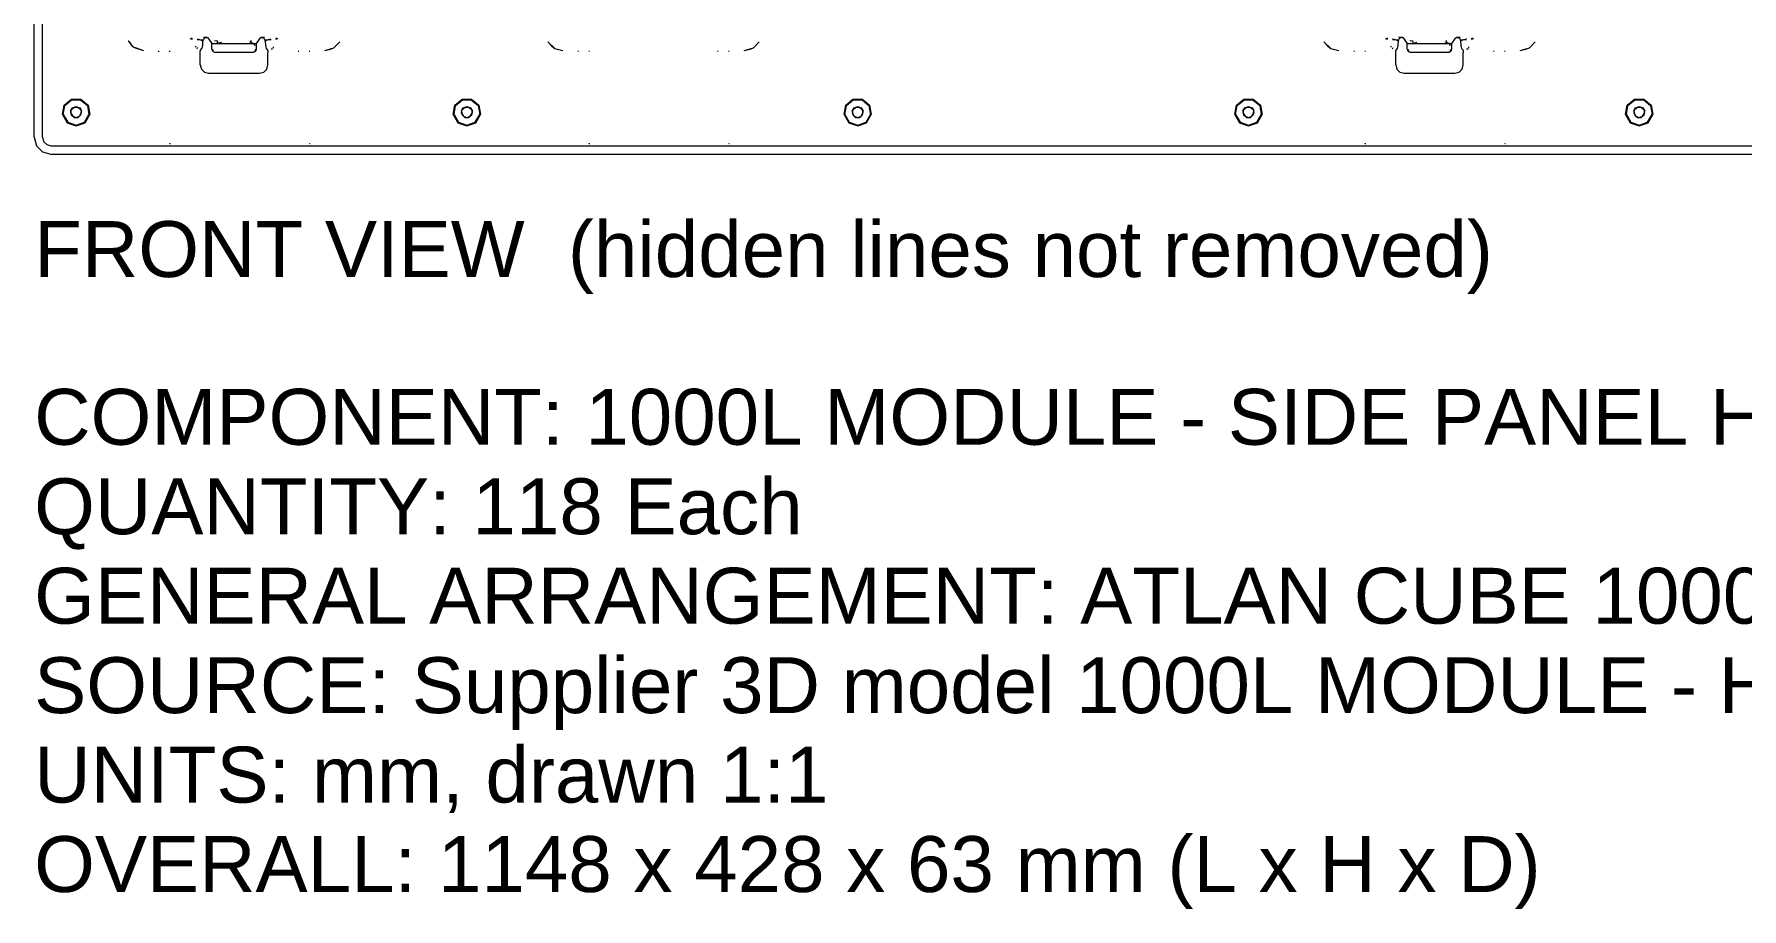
# Model space of a CAD drawing. Header units: millimetres. Extents: x 0 to 1729, y -270 to 583.
# Drawn here: x 0 to 611, y -270 to 43 of the extents above; entities that cross this region are included whole.
import ezdxf

# ---------------------------------------------------------------- set-up
doc = ezdxf.new("R2010")
doc.units = ezdxf.units.MM
doc.layers.add('OUTLINE', color=7, linetype='Continuous')
doc.layers.add('TITLE', color=7, linetype='Continuous')
doc.styles.add('ARIAL', font='arial.ttf')

msp = doc.modelspace()

# ---------------------------------------------------------------- linework, layer by layer
at = {"layer": 'OUTLINE', "lineweight": 13}
for p, q in [((0, 6), (0, 422)), ((3, 6), (3, 422)), ((33.61, 40.53), (33.95, 40.12)), ((33.61, 40.53), (35.2, 38.44)), ((33.95, 40.12), (35.2, 38.44)), ((35.2, 38.44), (36.12, 37.95)), ((35.2, 38.44), (39.1, 36.99)), ((36.12, 37.95), (39.1, 36.99)), ((44.4, 36.83), (44.67, 36.83)), ((48.33, 36.83), (48.6, 36.83)), ((55.69, 41.39), (56.5, 41.15)), ((56.17, 41.62), (56.5, 41.15)), ((57.56, 38.39), (57.94, 38.6)), ((58.24, 40.95), (58.86, 41.02)), ((58.24, 40.95), (59.13, 40.94)), ((58.25, 37.7), (58.46, 38.09)), ((58.27, 41.18), (58.86, 41.02)), ((58.27, 41.18), (59.17, 41.04)), ((58.86, 41.02), (59.17, 41.04)), ((58.86, 41.02), (59.13, 40.94)), ((58.86, 41.02), (59.55, 40.9)), ((59.13, 40.94), (59.55, 40.9)), ((59.13, 40.94), (59.9, 40.76)), ((59.17, 41.04), (59.55, 40.9)), ((59.17, 41.04), (59.92, 40.9)), ((59.42, 36.63), (59.46, 36.99)), ((59.46, 36.99), (59.52, 37.16)), ((59.52, 37.16), (60.02, 37.74)), ((59.55, 40.9), (59.9, 40.76)), ((59.55, 40.9), (59.92, 40.9)), ((59.55, 40.9), (60.06, 40.76)), ((59.9, 40.76), (60.06, 40.76)), ((59.9, 40.76), (60.26, 40.52)), ((59.92, 40.9), (60.06, 40.76)), ((59.92, 40.9), (60.31, 40.88)), ((60.02, 37.74), (60.18, 38.19)), ((60.18, 38.19), (60.31, 39.1)), ((60.31, 39.1), (60.38, 40.32)), ((60.38, 40.32), (60.69, 41.21)), ((60.58, 41.79), (61.1, 41.78)), ((60.58, 41.79), (61.87, 41.79)), ((60.69, 41.21), (61.02, 41.52)), ((61.02, 41.52), (61.42, 41.72)), ((61.1, 41.78), (61.55, 41.73)), ((61.42, 41.72), (61.87, 41.79)), ((61.55, 41.73), (61.9, 41.65)), ((61.9, 41.65), (62.07, 41.56)), ((62.07, 41.56), (63.5, 39.5)), ((63.5, 37.5), (63.5, 39.5)), ((63.5, 39.5), (79.5, 39.5)), ((63.5, 37.5), (63.63, 37)), ((63.63, 37), (64, 36.63)), ((63.72, 37.53), (63.84, 37.02)), ((63.72, 37.53), (63.94, 36.81)), ((63.84, 37.02), (63.94, 36.81)), ((64.56, 40.56), (64.92, 40.68)), ((64.92, 40.68), (65.63, 40.42)), ((65.37, 39.92), (65.63, 40.15)), ((65.52, 39.69), (67.02, 39.99)), ((65.52, 39.69), (66.14, 39.79)), ((66.14, 39.79), (67.02, 39.99)), ((77.09, 40.07), (77.37, 40.15)), ((77.37, 40.42), (77.73, 40.63)), ((77.37, 40.15), (78.02, 39.75)), ((78.02, 39.75), (78.44, 39.69)), ((78.44, 39.69), (78.88, 38.84)), ((79, 36.63), (79.37, 37)), ((79.06, 36.81), (79.28, 37.53)), ((79.06, 36.81), (79.14, 36.99)), ((79.14, 36.99), (79.28, 37.53)), ((79.37, 37), (79.5, 37.5)), ((79.5, 39.5), (80.93, 41.56)), ((79.5, 37.5), (79.5, 39.5)), ((80.93, 41.56), (81.1, 41.65)), ((81.1, 41.65), (81.45, 41.73)), ((81.13, 41.79), (81.58, 41.72)), ((81.13, 41.79), (82.42, 41.79)), ((81.45, 41.73), (81.9, 41.78)), ((81.58, 41.72), (81.98, 41.52)), ((81.9, 41.78), (82.42, 41.79)), ((81.98, 41.52), (82.31, 41.21)), ((82.31, 41.21), (82.62, 40.32)), ((82.62, 40.32), (82.69, 39.1)), ((82.69, 40.85), (83.08, 40.9)), ((82.69, 39.1), (82.82, 38.19)), ((82.74, 40.49), (82.94, 40.78)), ((82.74, 40.49), (83.1, 40.76)), ((82.82, 38.19), (82.98, 37.74)), ((82.94, 40.78), (83.45, 40.91)), ((82.94, 40.78), (83.08, 40.9)), ((82.94, 40.78), (83.1, 40.76)), ((82.98, 37.74), (83.48, 37.16)), ((83.08, 40.9), (83.83, 41.04)), ((83.08, 40.9), (83.45, 40.91)), ((83.1, 40.76), (83.87, 40.94)), ((83.1, 40.76), (83.45, 40.91)), ((83.45, 40.91), (83.83, 41.04)), ((83.45, 40.91), (84.14, 41.03)), ((83.45, 40.91), (83.87, 40.94)), ((83.48, 37.16), (83.54, 36.99)), ((83.54, 36.99), (83.58, 36.63)), ((83.83, 41.04), (84.68, 41.26)), ((83.83, 41.04), (84.14, 41.03)), ((83.87, 40.94), (84.14, 41.03)), ((83.87, 40.94), (84.76, 40.95)), ((84.14, 41.03), (84.68, 41.26)), ((84.14, 41.03), (84.76, 40.95)), ((84.75, 37.7), (85.28, 37.68)), ((85.44, 38.39), (85.46, 37.86)), ((86.38, 41.12), (86.83, 41.62)), ((86.38, 41.12), (87.31, 41.39)), ((94.4, 36.83), (94.67, 36.83)), ((98.33, 36.83), (98.6, 36.83)), ((103.9, 36.99), (107.22, 38.03)), ((103.9, 36.99), (106, 37.53)), ((106, 37.53), (107.22, 38.03)), ((107.22, 38.03), (109.3, 40.18)), ((107.22, 38.03), (107.82, 38.61)), ((107.82, 38.61), (109.3, 40.18)), ((183.7, 40.18), (185.18, 38.61)), ((183.7, 40.18), (186.17, 37.8)), ((185.18, 38.61), (186.17, 37.8)), ((186.17, 37.8), (187, 37.53)), ((186.17, 37.8), (189.1, 36.99)), ((187, 37.53), (189.1, 36.99)), ((194.4, 36.83), (194.67, 36.83)), ((198.33, 36.83), (198.6, 36.83)), ((244.4, 36.83), (244.67, 36.83)), ((248.33, 36.83), (248.6, 36.83)), ((253.9, 36.99), (257.22, 38.03)), ((253.9, 36.99), (256, 37.53)), ((256, 37.53), (257.22, 38.03)), ((257.22, 38.03), (259.3, 40.18)), ((257.22, 38.03), (257.82, 38.61)), ((257.82, 38.61), (259.3, 40.18)), ((461.2, 40.18), (462.68, 38.61)), ((461.2, 40.18), (463.67, 37.8)), ((462.68, 38.61), (463.67, 37.8)), ((463.67, 37.8), (464.5, 37.53)), ((463.67, 37.8), (466.6, 36.99)), ((464.5, 37.53), (466.6, 36.99)), ((471.9, 36.83), (472.17, 36.83)), ((475.83, 36.83), (476.1, 36.83)), ((483.19, 41.39), (484, 41.15)), ((483.67, 41.62), (484, 41.15)), ((485.06, 38.39), (485.44, 38.6)), ((485.74, 40.95), (486.36, 41.02)), ((485.74, 40.95), (486.63, 40.94)), ((485.75, 37.7), (485.96, 38.09)), ((485.77, 41.18), (486.36, 41.02)), ((485.77, 41.18), (486.67, 41.04)), ((486.36, 41.02), (486.67, 41.04)), ((486.36, 41.02), (486.63, 40.94)), ((486.36, 41.02), (487.05, 40.9)), ((486.63, 40.94), (487.05, 40.9)), ((486.63, 40.94), (487.4, 40.76)), ((486.67, 41.04), (487.05, 40.9)), ((486.67, 41.04), (487.42, 40.9)), ((486.92, 36.63), (486.96, 36.99)), ((486.96, 36.99), (487.02, 37.16)), ((487.02, 37.16), (487.52, 37.74)), ((487.05, 40.9), (487.4, 40.76)), ((487.05, 40.9), (487.42, 40.9)), ((487.05, 40.9), (487.56, 40.76)), ((487.4, 40.76), (487.56, 40.76)), ((487.4, 40.76), (487.76, 40.52)), ((487.42, 40.9), (487.56, 40.76)), ((487.42, 40.9), (487.81, 40.88)), ((487.52, 37.74), (487.68, 38.19)), ((487.68, 38.19), (487.81, 39.1)), ((487.81, 39.1), (487.88, 40.32)), ((487.88, 40.32), (488.19, 41.21)), ((488.08, 41.79), (488.6, 41.78)), ((488.08, 41.79), (489.37, 41.79)), ((488.19, 41.21), (488.52, 41.52)), ((488.52, 41.52), (488.92, 41.72)), ((488.6, 41.78), (489.05, 41.73)), ((488.92, 41.72), (489.37, 41.79)), ((489.05, 41.73), (489.4, 41.65)), ((489.4, 41.65), (489.57, 41.56)), ((489.57, 41.56), (491, 39.5)), ((491, 37.5), (491, 39.5)), ((491, 39.5), (507, 39.5)), ((491, 37.5), (491.13, 37)), ((491.13, 37), (491.5, 36.63)), ((491.22, 37.53), (491.34, 37.02)), ((491.22, 37.53), (491.44, 36.81)), ((491.34, 37.02), (491.44, 36.81)), ((492.06, 40.56), (492.42, 40.68)), ((492.42, 40.68), (493.13, 40.42)), ((492.87, 39.92), (493.13, 40.15)), ((493.02, 39.69), (494.52, 39.99)), ((493.02, 39.69), (493.64, 39.79)), ((493.64, 39.79), (494.52, 39.99)), ((504.59, 40.07), (504.87, 40.15)), ((504.87, 40.42), (505.23, 40.63)), ((504.87, 40.15), (505.52, 39.75)), ((505.52, 39.75), (505.94, 39.69)), ((505.94, 39.69), (506.38, 38.84)), ((506.5, 36.63), (506.87, 37)), ((506.56, 36.81), (506.78, 37.53)), ((506.56, 36.81), (506.64, 36.99)), ((506.64, 36.99), (506.78, 37.53)), ((506.87, 37), (507, 37.5)), ((507, 39.5), (508.43, 41.56)), ((507, 37.5), (507, 39.5)), ((508.43, 41.56), (508.6, 41.65)), ((508.6, 41.65), (508.95, 41.73)), ((508.63, 41.79), (509.08, 41.72)), ((508.63, 41.79), (509.92, 41.79)), ((508.95, 41.73), (509.4, 41.78)), ((509.08, 41.72), (509.48, 41.52)), ((509.4, 41.78), (509.92, 41.79)), ((509.48, 41.52), (509.81, 41.21)), ((509.81, 41.21), (510.12, 40.32)), ((510.12, 40.32), (510.19, 39.1)), ((510.19, 40.85), (510.58, 40.9)), ((510.19, 39.1), (510.32, 38.19)), ((510.24, 40.49), (510.44, 40.78)), ((510.24, 40.49), (510.6, 40.76)), ((510.32, 38.19), (510.48, 37.74)), ((510.44, 40.78), (510.95, 40.91)), ((510.44, 40.78), (510.58, 40.9)), ((510.44, 40.78), (510.6, 40.76)), ((510.48, 37.74), (510.98, 37.16)), ((510.58, 40.9), (511.33, 41.04)), ((510.58, 40.9), (510.95, 40.91)), ((510.6, 40.76), (511.37, 40.94)), ((510.6, 40.76), (510.95, 40.91)), ((510.95, 40.91), (511.33, 41.04)), ((510.95, 40.91), (511.64, 41.03)), ((510.95, 40.91), (511.37, 40.94)), ((510.98, 37.16), (511.04, 36.99)), ((511.04, 36.99), (511.08, 36.63)), ((511.33, 41.04), (512.18, 41.26)), ((511.33, 41.04), (511.64, 41.03)), ((511.37, 40.94), (511.64, 41.03)), ((511.37, 40.94), (512.26, 40.95)), ((511.64, 41.03), (512.18, 41.26)), ((511.64, 41.03), (512.26, 40.95)), ((512.25, 37.7), (512.78, 37.68)), ((512.94, 38.39), (512.96, 37.86)), ((513.88, 41.12), (514.33, 41.62)), ((513.88, 41.12), (514.81, 41.39)), ((521.9, 36.83), (522.17, 36.83)), ((525.83, 36.83), (526.1, 36.83)), ((531.4, 36.99), (534.72, 38.03)), ((531.4, 36.99), (533.5, 37.53)), ((533.5, 37.53), (534.72, 38.03)), ((534.72, 38.03), (536.8, 40.18)), ((534.72, 38.03), (535.32, 38.61)), ((535.32, 38.61), (536.8, 40.18)), ((59.41, 36.17), (59.42, 36.63)), ((59.41, 31.9), (59.41, 36.17)), ((59.41, 31.9), (59.81, 30.41)), ((64, 36.63), (64.51, 36.5)), ((64.51, 36.5), (78.49, 36.5)), ((78.39, 36.58), (78.57, 36.62)), ((78.39, 36.58), (78.48, 36.59)), ((78.48, 36.59), (78.57, 36.62)), ((78.49, 36.5), (79, 36.63)), ((83.19, 30.41), (83.59, 31.9)), ((83.58, 36.63), (83.59, 36.17)), ((83.59, 31.9), (83.59, 36.17)), ((486.91, 36.17), (486.92, 36.63)), ((486.91, 31.9), (486.91, 36.17)), ((486.91, 31.9), (487.31, 30.41)), ((491.5, 36.63), (492.01, 36.5)), ((492.01, 36.5), (505.99, 36.5)), ((505.89, 36.58), (506.07, 36.62)), ((505.89, 36.58), (505.98, 36.59)), ((505.98, 36.59), (506.07, 36.62)), ((505.99, 36.5), (506.5, 36.63)), ((510.69, 30.41), (511.09, 31.9)), ((511.08, 36.63), (511.09, 36.17)), ((511.09, 31.9), (511.09, 36.17)), ((59.81, 30.41), (60.9, 29.32)), ((60.9, 29.32), (62.39, 28.92)), ((62.39, 28.92), (80.61, 28.92)), ((80.61, 28.92), (82.1, 29.32)), ((82.1, 29.32), (83.19, 30.41)), ((487.31, 30.41), (488.4, 29.32)), ((488.4, 29.32), (489.89, 28.92)), ((489.89, 28.92), (508.11, 28.92)), ((508.11, 28.92), (509.6, 29.32)), ((509.6, 29.32), (510.69, 30.41)), ((10.71, 17.48), (13.3, 19.66)), ((10.97, 17.33), (13.41, 19.37)), ((13.3, 19.66), (13.41, 19.37)), ((13.3, 19.66), (16.7, 19.66)), ((13.41, 19.37), (16.59, 19.37)), ((16.59, 19.37), (16.7, 19.66)), ((16.59, 19.37), (19.03, 17.33)), ((16.7, 19.66), (19.29, 17.48)), ((150.46, 17.48), (153.05, 19.66)), ((150.72, 17.33), (153.16, 19.37)), ((153.05, 19.66), (153.16, 19.37)), ((153.05, 19.66), (156.45, 19.66)), ((153.16, 19.37), (156.34, 19.37)), ((156.34, 19.37), (156.45, 19.66)), ((156.34, 19.37), (158.78, 17.33)), ((156.45, 19.66), (159.04, 17.48)), ((290.21, 17.48), (292.8, 19.66)), ((290.47, 17.33), (292.91, 19.37)), ((292.8, 19.66), (292.91, 19.37)), ((292.8, 19.66), (296.2, 19.66)), ((292.91, 19.37), (296.09, 19.37)), ((296.09, 19.37), (296.2, 19.66)), ((296.09, 19.37), (298.53, 17.33)), ((296.2, 19.66), (298.79, 17.48)), ((429.96, 17.48), (432.55, 19.66)), ((430.22, 17.33), (432.66, 19.37)), ((432.55, 19.66), (432.66, 19.37)), ((432.55, 19.66), (435.95, 19.66)), ((432.66, 19.37), (435.84, 19.37)), ((435.84, 19.37), (435.95, 19.66)), ((435.84, 19.37), (438.28, 17.33)), ((435.95, 19.66), (438.54, 17.48)), ((569.71, 17.48), (572.3, 19.66)), ((569.97, 17.33), (572.41, 19.37)), ((572.3, 19.66), (572.41, 19.37)), ((572.3, 19.66), (575.7, 19.66)), ((572.41, 19.37), (575.59, 19.37)), ((575.59, 19.37), (575.7, 19.66)), ((575.59, 19.37), (578.03, 17.33)), ((575.7, 19.66), (578.29, 17.48)), ((10.12, 14.14), (10.71, 17.48)), ((10.12, 14.14), (10.42, 14.19)), ((10.12, 14.14), (11.81, 11.2)), ((10.42, 14.19), (10.97, 17.33)), ((10.42, 14.19), (12.01, 11.44)), ((10.71, 17.48), (10.97, 17.33)), ((13.03, 15.35), (13.71, 16.53)), ((13.03, 15.35), (13.36, 15.95)), ((13.03, 15.35), (13.13, 14.67)), ((13.03, 15.35), (13.27, 14)), ((13.13, 14.67), (13.36, 15.95)), ((13.13, 14.67), (13.27, 14)), ((13.13, 14.67), (13.78, 13.55)), ((13.27, 14), (13.78, 13.55)), ((13.27, 14), (14.32, 13.12)), ((13.36, 15.95), (14.35, 16.78)), ((13.36, 15.95), (13.71, 16.53)), ((13.71, 16.53), (15, 17)), ((13.71, 16.53), (14.35, 16.78)), ((13.78, 13.55), (14.32, 13.12)), ((13.78, 13.55), (15, 13.1)), ((14.32, 13.12), (15, 13.1)), ((14.32, 13.12), (15.68, 13.12)), ((14.35, 16.78), (15, 17)), ((14.35, 16.78), (15.65, 16.78)), ((15, 17), (15.65, 16.78)), ((15, 17), (16.29, 16.53)), ((15, 13.1), (16.22, 13.55)), ((15, 13.1), (15.68, 13.12)), ((15.65, 16.78), (16.29, 16.53)), ((15.65, 16.78), (16.64, 15.95)), ((15.68, 13.12), (16.73, 14)), ((15.68, 13.12), (16.22, 13.55)), ((16.22, 13.55), (16.87, 14.67)), ((16.22, 13.55), (16.73, 14)), ((16.29, 16.53), (16.64, 15.95)), ((16.29, 16.53), (16.97, 15.35)), ((16.64, 15.95), (16.87, 14.67)), ((16.64, 15.95), (16.97, 15.35)), ((16.73, 14), (16.97, 15.35)), ((16.73, 14), (16.87, 14.67)), ((16.87, 14.67), (16.97, 15.35)), ((17.99, 11.44), (19.58, 14.19)), ((18.19, 11.2), (19.88, 14.14)), ((19.03, 17.33), (19.29, 17.48)), ((19.03, 17.33), (19.58, 14.19)), ((19.29, 17.48), (19.88, 14.14)), ((19.58, 14.19), (19.88, 14.14)), ((149.87, 14.14), (150.46, 17.48)), ((149.87, 14.14), (150.17, 14.19)), ((149.87, 14.14), (151.56, 11.2)), ((150.17, 14.19), (150.72, 17.33)), ((150.17, 14.19), (151.76, 11.44)), ((150.46, 17.48), (150.72, 17.33)), ((152.78, 15.35), (153.46, 16.53)), ((152.78, 15.35), (153.11, 15.95)), ((152.78, 15.35), (152.88, 14.67)), ((152.78, 15.35), (153.02, 14)), ((152.88, 14.67), (153.11, 15.95)), ((152.88, 14.67), (153.02, 14)), ((152.88, 14.67), (153.53, 13.55)), ((153.02, 14), (153.53, 13.55)), ((153.02, 14), (154.07, 13.12)), ((153.11, 15.95), (154.1, 16.78)), ((153.11, 15.95), (153.46, 16.53)), ((153.46, 16.53), (154.75, 17)), ((153.46, 16.53), (154.1, 16.78)), ((153.53, 13.55), (154.07, 13.12)), ((153.53, 13.55), (154.75, 13.1)), ((154.07, 13.12), (154.75, 13.1)), ((154.07, 13.12), (155.43, 13.12)), ((154.1, 16.78), (154.75, 17)), ((154.1, 16.78), (155.4, 16.78)), ((154.75, 17), (155.4, 16.78)), ((154.75, 17), (156.04, 16.53)), ((154.75, 13.1), (155.97, 13.55)), ((154.75, 13.1), (155.43, 13.12)), ((155.4, 16.78), (156.04, 16.53)), ((155.4, 16.78), (156.39, 15.95)), ((155.43, 13.12), (156.48, 14)), ((155.43, 13.12), (155.97, 13.55)), ((155.97, 13.55), (156.62, 14.67)), ((155.97, 13.55), (156.48, 14)), ((156.04, 16.53), (156.39, 15.95)), ((156.04, 16.53), (156.72, 15.35)), ((156.39, 15.95), (156.62, 14.67)), ((156.39, 15.95), (156.72, 15.35)), ((156.48, 14), (156.72, 15.35)), ((156.48, 14), (156.62, 14.67)), ((156.62, 14.67), (156.72, 15.35)), ((157.74, 11.44), (159.33, 14.19)), ((157.94, 11.2), (159.63, 14.14)), ((158.78, 17.33), (159.04, 17.48)), ((158.78, 17.33), (159.33, 14.19)), ((159.04, 17.48), (159.63, 14.14)), ((159.33, 14.19), (159.63, 14.14)), ((289.62, 14.14), (290.21, 17.48)), ((289.62, 14.14), (289.92, 14.19)), ((289.62, 14.14), (291.31, 11.2)), ((289.92, 14.19), (290.47, 17.33)), ((289.92, 14.19), (291.51, 11.44)), ((290.21, 17.48), (290.47, 17.33)), ((292.53, 15.35), (293.21, 16.53)), ((292.53, 15.35), (292.86, 15.95)), ((292.53, 15.35), (292.63, 14.67)), ((292.53, 15.35), (292.77, 14)), ((292.63, 14.67), (292.86, 15.95)), ((292.63, 14.67), (292.77, 14)), ((292.63, 14.67), (293.28, 13.55)), ((292.77, 14), (293.28, 13.55)), ((292.77, 14), (293.82, 13.12)), ((292.86, 15.95), (293.85, 16.78)), ((292.86, 15.95), (293.21, 16.53)), ((293.21, 16.53), (294.5, 17)), ((293.21, 16.53), (293.85, 16.78)), ((293.28, 13.55), (293.82, 13.12)), ((293.28, 13.55), (294.5, 13.1)), ((293.82, 13.12), (294.5, 13.1)), ((293.82, 13.12), (295.18, 13.12)), ((293.85, 16.78), (294.5, 17)), ((293.85, 16.78), (295.15, 16.78)), ((294.5, 17), (295.15, 16.78)), ((294.5, 17), (295.79, 16.53)), ((294.5, 13.1), (295.72, 13.55)), ((294.5, 13.1), (295.18, 13.12)), ((295.15, 16.78), (295.79, 16.53)), ((295.15, 16.78), (296.14, 15.95)), ((295.18, 13.12), (296.23, 14)), ((295.18, 13.12), (295.72, 13.55)), ((295.72, 13.55), (296.37, 14.67)), ((295.72, 13.55), (296.23, 14)), ((295.79, 16.53), (296.14, 15.95)), ((295.79, 16.53), (296.47, 15.35)), ((296.14, 15.95), (296.37, 14.67)), ((296.14, 15.95), (296.47, 15.35)), ((296.23, 14), (296.47, 15.35)), ((296.23, 14), (296.37, 14.67)), ((296.37, 14.67), (296.47, 15.35)), ((297.49, 11.44), (299.08, 14.19)), ((297.69, 11.2), (299.38, 14.14)), ((298.53, 17.33), (298.79, 17.48)), ((298.53, 17.33), (299.08, 14.19)), ((298.79, 17.48), (299.38, 14.14)), ((299.08, 14.19), (299.38, 14.14)), ((429.37, 14.14), (429.96, 17.48)), ((429.37, 14.14), (429.67, 14.19)), ((429.37, 14.14), (431.06, 11.2)), ((429.67, 14.19), (430.22, 17.33)), ((429.67, 14.19), (431.26, 11.44)), ((429.96, 17.48), (430.22, 17.33)), ((432.28, 15.35), (432.96, 16.53)), ((432.28, 15.35), (432.61, 15.95)), ((432.28, 15.35), (432.38, 14.67)), ((432.28, 15.35), (432.52, 14)), ((432.38, 14.67), (432.61, 15.95)), ((432.38, 14.67), (432.52, 14)), ((432.38, 14.67), (433.03, 13.55)), ((432.52, 14), (433.03, 13.55)), ((432.52, 14), (433.57, 13.12)), ((432.61, 15.95), (433.6, 16.78)), ((432.61, 15.95), (432.96, 16.53)), ((432.96, 16.53), (434.25, 17)), ((432.96, 16.53), (433.6, 16.78)), ((433.03, 13.55), (433.57, 13.12)), ((433.03, 13.55), (434.25, 13.1)), ((433.57, 13.12), (434.25, 13.1)), ((433.57, 13.12), (434.93, 13.12)), ((433.6, 16.78), (434.25, 17)), ((433.6, 16.78), (434.9, 16.78)), ((434.25, 17), (434.9, 16.78)), ((434.25, 17), (435.54, 16.53)), ((434.25, 13.1), (435.47, 13.55)), ((434.25, 13.1), (434.93, 13.12)), ((434.9, 16.78), (435.54, 16.53)), ((434.9, 16.78), (435.89, 15.95)), ((434.93, 13.12), (435.98, 14)), ((434.93, 13.12), (435.47, 13.55)), ((435.47, 13.55), (436.12, 14.67)), ((435.47, 13.55), (435.98, 14)), ((435.54, 16.53), (435.89, 15.95)), ((435.54, 16.53), (436.22, 15.35)), ((435.89, 15.95), (436.12, 14.67)), ((435.89, 15.95), (436.22, 15.35)), ((435.98, 14), (436.22, 15.35)), ((435.98, 14), (436.12, 14.67)), ((436.12, 14.67), (436.22, 15.35)), ((437.24, 11.44), (438.83, 14.19)), ((437.44, 11.2), (439.13, 14.14)), ((438.28, 17.33), (438.54, 17.48)), ((438.28, 17.33), (438.83, 14.19)), ((438.54, 17.48), (439.13, 14.14)), ((438.83, 14.19), (439.13, 14.14)), ((569.12, 14.14), (569.71, 17.48)), ((569.12, 14.14), (569.42, 14.19)), ((569.12, 14.14), (570.81, 11.2)), ((569.42, 14.19), (569.97, 17.33)), ((569.42, 14.19), (571.01, 11.44)), ((569.71, 17.48), (569.97, 17.33)), ((572.03, 15.35), (572.71, 16.53)), ((572.03, 15.35), (572.36, 15.95)), ((572.03, 15.35), (572.13, 14.67)), ((572.03, 15.35), (572.27, 14)), ((572.13, 14.67), (572.36, 15.95)), ((572.13, 14.67), (572.27, 14)), ((572.13, 14.67), (572.78, 13.55)), ((572.27, 14), (572.78, 13.55)), ((572.27, 14), (573.32, 13.12)), ((572.36, 15.95), (573.35, 16.78)), ((572.36, 15.95), (572.71, 16.53)), ((572.71, 16.53), (574, 17)), ((572.71, 16.53), (573.35, 16.78)), ((572.78, 13.55), (573.32, 13.12)), ((572.78, 13.55), (574, 13.1)), ((573.32, 13.12), (574, 13.1)), ((573.32, 13.12), (574.68, 13.12)), ((573.35, 16.78), (574, 17)), ((573.35, 16.78), (574.65, 16.78)), ((574, 17), (574.65, 16.78)), ((574, 17), (575.29, 16.53)), ((574, 13.1), (575.22, 13.55)), ((574, 13.1), (574.68, 13.12)), ((574.65, 16.78), (575.29, 16.53)), ((574.65, 16.78), (575.64, 15.95)), ((574.68, 13.12), (575.73, 14)), ((574.68, 13.12), (575.22, 13.55)), ((575.22, 13.55), (575.87, 14.67)), ((575.22, 13.55), (575.73, 14)), ((575.29, 16.53), (575.64, 15.95)), ((575.29, 16.53), (575.97, 15.35)), ((575.64, 15.95), (575.87, 14.67)), ((575.64, 15.95), (575.97, 15.35)), ((575.73, 14), (575.97, 15.35)), ((575.73, 14), (575.87, 14.67)), ((575.87, 14.67), (575.97, 15.35)), ((576.99, 11.44), (578.58, 14.19)), ((577.19, 11.2), (578.88, 14.14)), ((578.03, 17.33), (578.29, 17.48)), ((578.03, 17.33), (578.58, 14.19)), ((578.29, 17.48), (578.88, 14.14)), ((578.58, 14.19), (578.88, 14.14)), ((11.81, 11.2), (12.01, 11.44)), ((11.81, 11.2), (15, 10.04)), ((12.01, 11.44), (15, 10.35)), ((15, 10.35), (17.99, 11.44)), ((15, 10.04), (18.19, 11.2)), ((15, 10.04), (15, 10.35)), ((17.99, 11.44), (18.19, 11.2)), ((151.56, 11.2), (151.76, 11.44)), ((151.56, 11.2), (154.75, 10.04)), ((151.76, 11.44), (154.75, 10.35)), ((154.75, 10.35), (157.74, 11.44)), ((154.75, 10.04), (157.94, 11.2)), ((154.75, 10.04), (154.75, 10.35)), ((157.74, 11.44), (157.94, 11.2)), ((291.31, 11.2), (291.51, 11.44)), ((291.31, 11.2), (294.5, 10.04)), ((291.51, 11.44), (294.5, 10.35)), ((294.5, 10.35), (297.49, 11.44)), ((294.5, 10.04), (297.69, 11.2)), ((294.5, 10.04), (294.5, 10.35)), ((297.49, 11.44), (297.69, 11.2)), ((431.06, 11.2), (431.26, 11.44)), ((431.06, 11.2), (434.25, 10.04)), ((431.26, 11.44), (434.25, 10.35)), ((434.25, 10.35), (437.24, 11.44)), ((434.25, 10.04), (437.44, 11.2)), ((434.25, 10.04), (434.25, 10.35)), ((437.24, 11.44), (437.44, 11.2)), ((570.81, 11.2), (571.01, 11.44)), ((570.81, 11.2), (574, 10.04)), ((571.01, 11.44), (574, 10.35)), ((574, 10.35), (576.99, 11.44)), ((574, 10.04), (577.19, 11.2)), ((574, 10.04), (574, 10.35)), ((576.99, 11.44), (577.19, 11.2)), ((0, 6), (0.8, 3)), ((0.8, 3), (3, 0.8)), ((3, 6), (3.4, 4.5)), ((3, 0.8), (6, 0)), ((3.4, 4.5), (4.5, 3.4)), ((4.5, 3.4), (6, 3)), ((6, 3), (1142, 3)), ((6, 0), (1142, 0)), ((48.47, 3.71), (48.53, 3.72)), ((48.53, 3.72), (48.72, 3.72)), ((98.47, 3.71), (98.53, 3.72)), ((98.53, 3.72), (98.72, 3.72)), ((198.47, 3.71), (198.53, 3.72)), ((198.53, 3.72), (198.72, 3.72)), ((248.47, 3.71), (248.53, 3.72)), ((248.53, 3.72), (248.72, 3.72)), ((475.97, 3.71), (476.03, 3.72)), ((476.03, 3.72), (476.22, 3.72)), ((525.97, 3.71), (526.03, 3.72)), ((526.03, 3.72), (526.22, 3.72))]:
    msp.add_line(p, q, dxfattribs=at)

# ---------------------------------------------------------------- texts
at = {"layer": 'TITLE', "style": 'ARIAL'}
for s, p in [('FRONT VIEW  (hidden lines not removed)', (0, -44)), ('COMPONENT: 1000L MODULE - SIDE PANEL HALF HEIGHT', (0, -104)), ('QUANTITY: 118 Each', (0, -136)), ('GENERAL ARRANGEMENT: ATLAN CUBE 1000L MODULE (2.5 STACK)', (0, -168)), ('SOURCE: Supplier 3D model 1000L MODULE - Half Height Side Plate.glb (orthographic feature edges)', (0, -200)), ('UNITS: mm, drawn 1:1', (0, -232)), ('OVERALL: 1148 x 428 x 63 mm (L x H x D)', (0, -264))]:
    msp.add_text(s, height=20, dxfattribs=at).set_placement(p)

doc.saveas('drawing.dxf')
